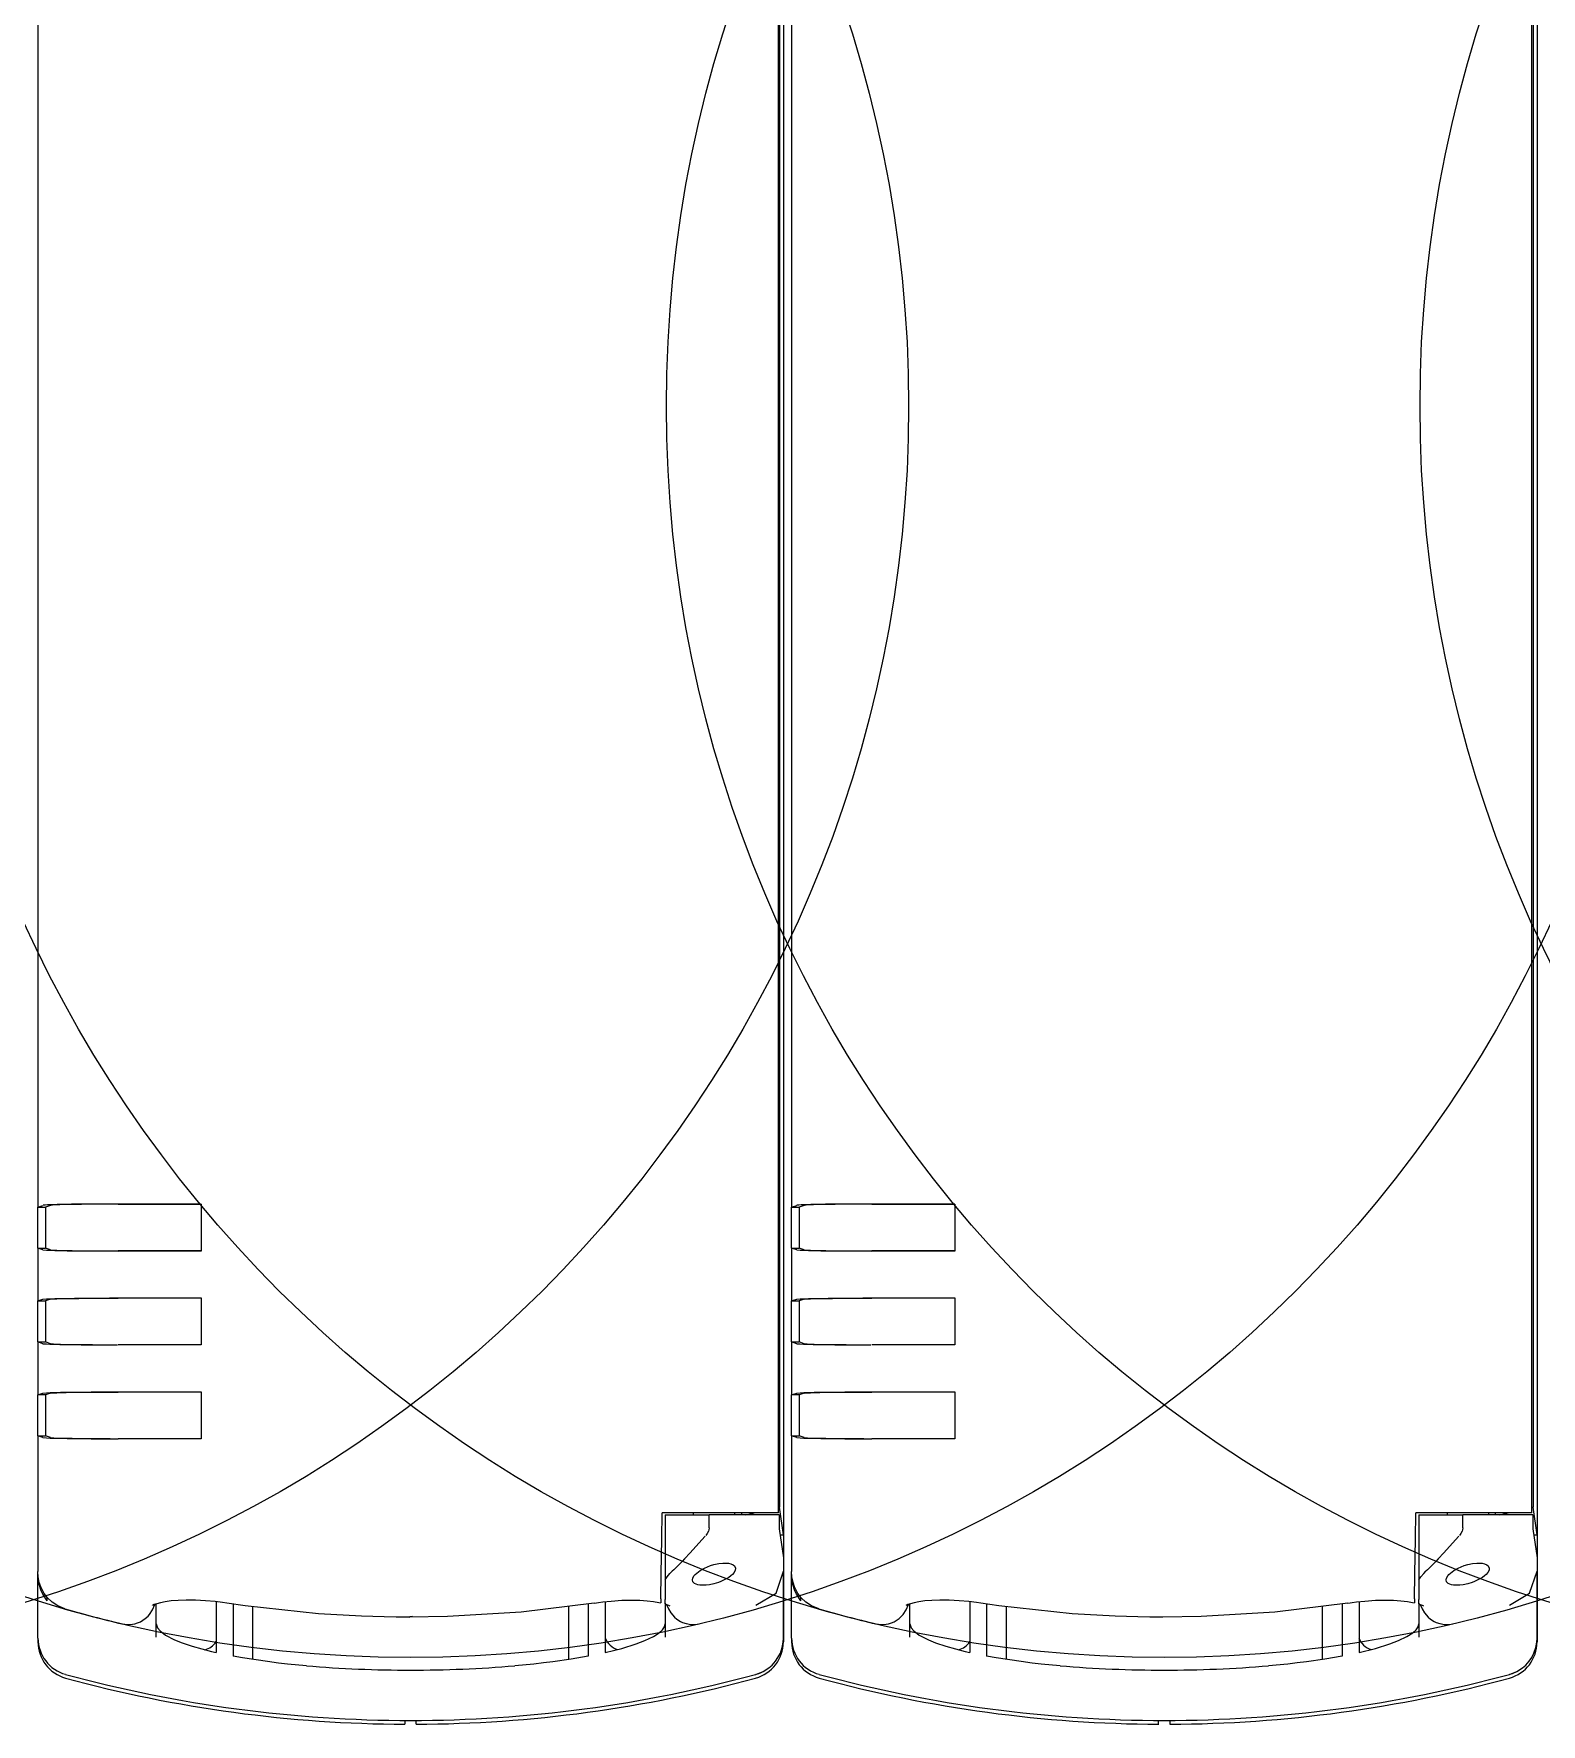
# Model space of a CAD drawing. Header units: millimetres. Extents: x -6000 to 26000, y -6000 to 26000.
# Drawn here: x 114.29 to 125.45, y -4346.6 to -4334.08 of the extents above; entities that cross this region are included whole.
import ezdxf

# ---------------------------------------------------------------- set-up
doc = ezdxf.new("R2010")
doc.units = ezdxf.units.MM
doc.header["$MEASUREMENT"] = 0
doc.layers.add('Чертеж и Рисунок_Ном._пера__7', color=7, linetype='Continuous', lineweight=15)

msp = doc.modelspace()

# ---------------------------------------------------------------- linework, layer by layer
at = {"layer": 'Чертеж и Рисунок_Ном._пера__7', "color": 7, "linetype": 'Continuous', "lineweight": 15}
for p, q in [((119.842, -4328.772), (119.842, -4345.203)), ((125.424, -4328.772), (125.424, -4345.203)), ((119.812, -4329.113), (119.812, -4344.998)), ((125.395, -4329.113), (125.395, -4344.998)), ((114.319, -4333.688), (114.319, -4342.774)), ((119.804, -4345.04), (119.804, -4333.701)), ((119.902, -4333.688), (119.902, -4342.774)), ((125.386, -4345.04), (125.386, -4333.701)), ((114.319, -4342.774), (114.357, -4342.761)), ((114.319, -4342.774), (114.375, -4342.774)), ((114.319, -4343.078), (114.319, -4342.774)), ((114.413, -4342.761), (114.375, -4342.774)), ((114.375, -4342.774), (114.375, -4343.078)), ((114.913, -4342.752), (115.529, -4342.752)), ((115.529, -4342.753), (114.913, -4342.753)), ((115.529, -4342.752), (115.529, -4342.753)), ((115.529, -4342.752), (115.529, -4343.1)), ((115.529, -4342.753), (115.529, -4343.099)), ((119.902, -4342.774), (119.94, -4342.761)), ((119.902, -4342.774), (119.958, -4342.774)), ((119.902, -4343.078), (119.902, -4342.774)), ((119.995, -4342.761), (119.958, -4342.774)), ((119.958, -4342.774), (119.958, -4343.078)), ((120.496, -4342.752), (121.112, -4342.752)), ((121.111, -4342.753), (120.496, -4342.753)), ((121.112, -4342.752), (121.111, -4342.753)), ((121.111, -4342.753), (121.111, -4343.099)), ((121.112, -4342.752), (121.112, -4343.1)), ((114.319, -4343.078), (114.319, -4343.469)), ((114.319, -4343.078), (114.375, -4343.078)), ((114.357, -4343.09), (114.319, -4343.078)), ((114.413, -4343.09), (114.375, -4343.078)), ((115.529, -4343.099), (114.913, -4343.099)), ((115.529, -4343.1), (114.913, -4343.1)), ((115.529, -4343.099), (115.529, -4343.1)), ((119.902, -4343.078), (119.902, -4343.469)), ((119.902, -4343.078), (119.958, -4343.078)), ((119.94, -4343.09), (119.902, -4343.078)), ((119.995, -4343.09), (119.958, -4343.078)), ((121.111, -4343.099), (120.496, -4343.099)), ((121.112, -4343.1), (120.496, -4343.1)), ((121.111, -4343.099), (121.112, -4343.1)), ((114.319, -4343.469), (114.357, -4343.456)), ((114.319, -4343.469), (114.375, -4343.469)), ((114.319, -4343.773), (114.319, -4343.469)), ((114.413, -4343.457), (114.375, -4343.469)), ((114.375, -4343.469), (114.375, -4343.773)), ((114.913, -4343.447), (115.529, -4343.447)), ((115.529, -4343.448), (114.913, -4343.448)), ((115.529, -4343.447), (115.529, -4343.448)), ((115.529, -4343.447), (115.529, -4343.795)), ((115.529, -4343.448), (115.529, -4343.794)), ((119.902, -4343.469), (119.94, -4343.456)), ((119.902, -4343.469), (119.958, -4343.469)), ((119.902, -4343.773), (119.902, -4343.469)), ((119.995, -4343.457), (119.958, -4343.469)), ((119.958, -4343.469), (119.958, -4343.773)), ((120.496, -4343.447), (121.112, -4343.447)), ((121.111, -4343.448), (120.496, -4343.448)), ((121.112, -4343.447), (121.111, -4343.448)), ((121.111, -4343.448), (121.111, -4343.794)), ((121.112, -4343.447), (121.112, -4343.795)), ((114.357, -4343.786), (114.319, -4343.773)), ((114.319, -4343.773), (114.375, -4343.773)), ((114.319, -4343.773), (114.319, -4344.165)), ((114.413, -4343.786), (114.375, -4343.773)), ((115.529, -4343.794), (114.913, -4343.794)), ((115.529, -4343.795), (114.913, -4343.795)), ((115.529, -4343.795), (115.529, -4343.794)), ((119.94, -4343.786), (119.902, -4343.773)), ((119.902, -4343.773), (119.958, -4343.773)), ((119.902, -4343.773), (119.902, -4344.165)), ((119.995, -4343.786), (119.958, -4343.773)), ((121.111, -4343.794), (120.496, -4343.794)), ((121.112, -4343.795), (120.496, -4343.795)), ((121.112, -4343.795), (121.111, -4343.794)), ((114.319, -4344.165), (114.357, -4344.152)), ((114.375, -4344.165), (114.319, -4344.165)), ((114.319, -4344.469), (114.319, -4344.165)), ((114.413, -4344.152), (114.375, -4344.165)), ((114.375, -4344.165), (114.375, -4344.469)), ((114.913, -4344.143), (115.529, -4344.143)), ((115.529, -4344.144), (114.913, -4344.144)), ((115.529, -4344.143), (115.529, -4344.491)), ((115.529, -4344.143), (115.529, -4344.144)), ((115.529, -4344.144), (115.529, -4344.49)), ((119.902, -4344.165), (119.94, -4344.152)), ((119.958, -4344.165), (119.902, -4344.165)), ((119.902, -4344.469), (119.902, -4344.165)), ((119.995, -4344.152), (119.958, -4344.165)), ((119.958, -4344.165), (119.958, -4344.469)), ((120.496, -4344.143), (121.112, -4344.143)), ((121.111, -4344.144), (120.496, -4344.144)), ((121.112, -4344.143), (121.111, -4344.144)), ((121.111, -4344.144), (121.111, -4344.49)), ((121.112, -4344.143), (121.112, -4344.491)), ((114.357, -4344.481), (114.319, -4344.469)), ((114.319, -4344.469), (114.375, -4344.469)), ((114.319, -4344.469), (114.319, -4345.473)), ((114.413, -4344.481), (114.375, -4344.469)), ((115.529, -4344.49), (114.913, -4344.49)), ((115.529, -4344.491), (114.913, -4344.491)), ((115.529, -4344.491), (115.529, -4344.49)), ((119.94, -4344.481), (119.902, -4344.469)), ((119.902, -4344.469), (119.958, -4344.469)), ((119.902, -4344.469), (119.902, -4345.473)), ((119.995, -4344.481), (119.958, -4344.469)), ((121.111, -4344.49), (120.496, -4344.49)), ((121.112, -4344.491), (120.496, -4344.491)), ((121.112, -4344.491), (121.111, -4344.49)), ((118.941, -4345.231), (118.944, -4345.04)), ((119.248, -4345.04), (118.944, -4345.04)), ((118.965, -4345.054), (119.291, -4345.054)), ((118.965, -4345.054), (118.965, -4345.536)), ((119.174, -4345.04), (119.174, -4345.054)), ((119.804, -4345.04), (119.248, -4345.04)), ((119.291, -4345.151), (119.291, -4345.054)), ((119.804, -4345.054), (119.291, -4345.054)), ((119.48, -4345.04), (119.48, -4345.054)), ((119.533, -4345.054), (119.533, -4345.04)), ((119.804, -4344.998), (119.812, -4344.998)), ((119.811, -4345.054), (119.804, -4345.054)), ((119.811, -4345.054), (119.811, -4345.158)), ((119.842, -4345.203), (119.812, -4344.998)), ((124.524, -4345.231), (124.527, -4345.04)), ((124.831, -4345.04), (124.527, -4345.04)), ((124.548, -4345.054), (124.874, -4345.054)), ((124.548, -4345.054), (124.548, -4345.536)), ((124.757, -4345.04), (124.757, -4345.054)), ((125.386, -4345.04), (124.831, -4345.04)), ((124.874, -4345.151), (124.874, -4345.054)), ((125.386, -4345.054), (124.874, -4345.054)), ((125.063, -4345.04), (125.063, -4345.054)), ((125.116, -4345.054), (125.116, -4345.04)), ((125.386, -4344.998), (125.395, -4344.998)), ((125.393, -4345.054), (125.386, -4345.054)), ((125.393, -4345.054), (125.393, -4345.158)), ((125.424, -4345.203), (125.395, -4344.998)), ((118.937, -4345.49), (118.941, -4345.231)), ((119.811, -4345.158), (119.842, -4345.373)), ((119.817, -4345.203), (119.842, -4345.203)), ((119.842, -4345.203), (119.842, -4345.373)), ((124.519, -4345.49), (124.524, -4345.231)), ((125.393, -4345.158), (125.424, -4345.373)), ((125.4, -4345.203), (125.424, -4345.203)), ((125.424, -4345.203), (125.424, -4345.373)), ((114.319, -4345.496), (114.319, -4345.473)), ((118.933, -4345.676), (118.937, -4345.49)), ((119.842, -4345.373), (119.842, -4345.47)), ((119.842, -4345.47), (119.842, -4345.995)), ((119.842, -4345.967), (119.842, -4345.47)), ((119.902, -4345.496), (119.902, -4345.473)), ((124.516, -4345.676), (124.519, -4345.49)), ((125.424, -4345.373), (125.424, -4345.47)), ((125.424, -4345.47), (125.424, -4345.995)), ((125.424, -4345.967), (125.424, -4345.47)), ((114.319, -4345.967), (114.319, -4345.496)), ((118.965, -4345.536), (118.965, -4345.681)), ((119.902, -4345.967), (119.902, -4345.496)), ((124.548, -4345.536), (124.548, -4345.681)), ((114.389, -4345.69), (114.389, -4345.665)), ((115.162, -4345.729), (115.162, -4345.729)), ((115.196, -4345.961), (115.196, -4345.714)), ((115.639, -4345.697), (115.639, -4346.074)), ((115.765, -4345.715), (115.765, -4346.1)), ((115.911, -4346.125), (115.911, -4345.735)), ((118.25, -4345.735), (118.25, -4346.125)), ((118.396, -4345.715), (118.396, -4346.1)), ((118.522, -4345.697), (118.522, -4346.074)), ((118.933, -4345.676), (118.933, -4345.705)), ((118.965, -4345.714), (118.965, -4345.681)), ((118.965, -4345.708), (118.965, -4345.681)), ((118.965, -4345.708), (118.965, -4345.961)), ((119.971, -4345.69), (119.971, -4345.665)), ((120.744, -4345.729), (120.744, -4345.729)), ((120.778, -4345.961), (120.778, -4345.714)), ((121.222, -4345.697), (121.222, -4346.074)), ((121.347, -4345.715), (121.347, -4346.1)), ((121.493, -4346.125), (121.493, -4345.735)), ((123.833, -4345.735), (123.833, -4346.125)), ((123.979, -4345.715), (123.979, -4346.1)), ((124.105, -4345.697), (124.105, -4346.074)), ((124.516, -4345.676), (124.515, -4345.705)), ((124.548, -4345.714), (124.548, -4345.681)), ((124.548, -4345.708), (124.548, -4345.681)), ((124.548, -4345.708), (124.548, -4345.961)), ((114.941, -4345.861), (114.941, -4345.861)), ((120.524, -4345.861), (120.524, -4345.861)), ((114.319, -4345.967), (114.319, -4345.995)), ((119.842, -4345.967), (119.842, -4345.967)), ((119.842, -4345.967), (119.842, -4345.967)), ((119.902, -4345.967), (119.902, -4345.995)), ((125.424, -4345.967), (125.424, -4345.967)), ((125.424, -4345.967), (125.424, -4345.967)), ((117.039, -4346.605), (117.039, -4346.577)), ((117.122, -4346.605), (117.122, -4346.577)), ((122.621, -4346.605), (122.621, -4346.577)), ((122.705, -4346.605), (122.705, -4346.577))]:
    msp.add_line(p, q, dxfattribs=at)
at = {"layer": 'Чертеж и Рисунок_Ном._пера__7', "color": 7, "linetype": 'Continuous', "lineweight": 15, "flags": 128}
for points in [[(114.357, -4343.09), (114.384, -4343.093), (114.41, -4343.094), (114.445, -4343.095), (114.488, -4343.096), (114.537, -4343.097), (114.591, -4343.098), (114.651, -4343.098), (114.715, -4343.099), (114.781, -4343.099), (114.849, -4343.099), (114.913, -4343.1)], [(114.413, -4343.09), (114.437, -4343.092), (114.46, -4343.094), (114.492, -4343.095), (114.53, -4343.095), (114.574, -4343.096), (114.623, -4343.097), (114.677, -4343.098), (114.734, -4343.098), (114.793, -4343.098), (114.854, -4343.098), (114.913, -4343.099)], [(119.94, -4343.09), (119.966, -4343.093), (119.993, -4343.094), (120.028, -4343.095), (120.07, -4343.096), (120.119, -4343.097), (120.174, -4343.098), (120.234, -4343.098), (120.297, -4343.099), (120.364, -4343.099), (120.431, -4343.099), (120.496, -4343.1)], [(119.995, -4343.09), (120.019, -4343.092), (120.043, -4343.094), (120.074, -4343.095), (120.112, -4343.095), (120.156, -4343.096), (120.206, -4343.097), (120.259, -4343.098), (120.316, -4343.098), (120.376, -4343.098), (120.437, -4343.098), (120.496, -4343.099)], [(114.357, -4343.456), (114.384, -4343.454), (114.41, -4343.453), (114.445, -4343.452), (114.488, -4343.451), (114.537, -4343.45), (114.591, -4343.449), (114.651, -4343.448), (114.715, -4343.448), (114.781, -4343.448), (114.849, -4343.447), (114.913, -4343.447)], [(114.413, -4343.457), (114.437, -4343.454), (114.46, -4343.453), (114.492, -4343.452), (114.53, -4343.451), (114.574, -4343.451), (114.623, -4343.45), (114.677, -4343.449), (114.734, -4343.449), (114.793, -4343.448), (114.854, -4343.448), (114.913, -4343.448)], [(119.94, -4343.456), (119.966, -4343.454), (119.993, -4343.453), (120.028, -4343.452), (120.07, -4343.451), (120.119, -4343.45), (120.174, -4343.449), (120.234, -4343.448), (120.297, -4343.448), (120.364, -4343.448), (120.431, -4343.447), (120.496, -4343.447)], [(119.995, -4343.457), (120.019, -4343.454), (120.043, -4343.453), (120.074, -4343.452), (120.112, -4343.451), (120.156, -4343.451), (120.206, -4343.45), (120.259, -4343.449), (120.316, -4343.449), (120.376, -4343.448), (120.437, -4343.448), (120.496, -4343.448)], [(114.357, -4343.786), (114.382, -4343.788), (114.407, -4343.789), (114.44, -4343.79), (114.481, -4343.791), (114.528, -4343.792), (114.581, -4343.793), (114.64, -4343.794), (114.703, -4343.794), (114.769, -4343.795), (114.837, -4343.795), (114.907, -4343.795)], [(114.413, -4343.786), (114.435, -4343.788), (114.458, -4343.789), (114.487, -4343.79), (114.524, -4343.791), (114.566, -4343.792), (114.614, -4343.792), (114.667, -4343.793), (114.724, -4343.793), (114.783, -4343.794), (114.845, -4343.794), (114.908, -4343.794)], [(119.94, -4343.786), (119.965, -4343.788), (119.99, -4343.789), (120.023, -4343.79), (120.063, -4343.791), (120.11, -4343.792), (120.164, -4343.793), (120.222, -4343.794), (120.285, -4343.794), (120.352, -4343.795), (120.42, -4343.795), (120.49, -4343.795)], [(119.995, -4343.786), (120.018, -4343.788), (120.04, -4343.789), (120.07, -4343.79), (120.106, -4343.791), (120.149, -4343.792), (120.197, -4343.792), (120.25, -4343.793), (120.306, -4343.793), (120.366, -4343.794), (120.428, -4343.794), (120.49, -4343.794)], [(114.357, -4344.152), (114.384, -4344.149), (114.41, -4344.148), (114.445, -4344.147), (114.488, -4344.146), (114.537, -4344.145), (114.591, -4344.145), (114.651, -4344.144), (114.715, -4344.143), (114.781, -4344.143), (114.849, -4344.143), (114.913, -4344.143)], [(114.413, -4344.152), (114.437, -4344.15), (114.46, -4344.149), (114.492, -4344.148), (114.53, -4344.147), (114.574, -4344.146), (114.623, -4344.145), (114.677, -4344.145), (114.734, -4344.144), (114.793, -4344.144), (114.854, -4344.144), (114.913, -4344.144)], [(119.94, -4344.152), (119.966, -4344.149), (119.993, -4344.148), (120.028, -4344.147), (120.07, -4344.146), (120.119, -4344.145), (120.174, -4344.145), (120.234, -4344.144), (120.297, -4344.143), (120.364, -4344.143), (120.431, -4344.143), (120.496, -4344.143)], [(119.995, -4344.152), (120.019, -4344.15), (120.043, -4344.149), (120.074, -4344.148), (120.112, -4344.147), (120.156, -4344.146), (120.206, -4344.145), (120.259, -4344.145), (120.316, -4344.144), (120.376, -4344.144), (120.437, -4344.144), (120.496, -4344.144)], [(114.357, -4344.481), (114.384, -4344.484), (114.41, -4344.485), (114.445, -4344.486), (114.488, -4344.487), (114.537, -4344.488), (114.591, -4344.489), (114.651, -4344.489), (114.715, -4344.49), (114.781, -4344.49), (114.849, -4344.49), (114.913, -4344.491)], [(114.413, -4344.481), (114.437, -4344.483), (114.46, -4344.485), (114.492, -4344.486), (114.53, -4344.486), (114.574, -4344.487), (114.623, -4344.488), (114.677, -4344.489), (114.734, -4344.489), (114.793, -4344.489), (114.854, -4344.489), (114.913, -4344.49)], [(119.94, -4344.481), (119.966, -4344.484), (119.993, -4344.485), (120.028, -4344.486), (120.07, -4344.487), (120.119, -4344.488), (120.174, -4344.489), (120.234, -4344.489), (120.297, -4344.49), (120.364, -4344.49), (120.431, -4344.49), (120.496, -4344.491)], [(119.995, -4344.481), (120.019, -4344.483), (120.043, -4344.485), (120.074, -4344.486), (120.112, -4344.486), (120.156, -4344.487), (120.206, -4344.488), (120.259, -4344.489), (120.316, -4344.489), (120.376, -4344.489), (120.437, -4344.489), (120.496, -4344.49)], [(119.262, -4345.211), (119.194, -4345.288), (119.15, -4345.336), (119.11, -4345.38), (119.092, -4345.399), (119.055, -4345.436), (119.03, -4345.462), (119.018, -4345.472)], [(119.291, -4345.151), (119.29, -4345.164), (119.286, -4345.174), (119.276, -4345.192), (119.266, -4345.206)], [(124.845, -4345.211), (124.776, -4345.288), (124.733, -4345.336), (124.692, -4345.38), (124.674, -4345.399), (124.638, -4345.436), (124.612, -4345.462), (124.601, -4345.472)], [(124.874, -4345.151), (124.872, -4345.164), (124.869, -4345.174), (124.859, -4345.192), (124.849, -4345.206)], [(114.52, -4345.75), (114.466, -4345.728), (114.425, -4345.701), (114.391, -4345.668), (114.367, -4345.636), (114.341, -4345.587), (114.33, -4345.554), (114.322, -4345.513), (114.319, -4345.473)], [(118.965, -4345.536), (118.981, -4345.512), (119.001, -4345.488), (119.018, -4345.472)], [(119.167, -4345.535), (119.17, -4345.522), (119.179, -4345.505), (119.188, -4345.495), (119.225, -4345.466), (119.258, -4345.448), (119.302, -4345.43), (119.327, -4345.422)], [(119.327, -4345.422), (119.363, -4345.415), (119.394, -4345.411), (119.407, -4345.411), (119.435, -4345.413), (119.453, -4345.417), (119.469, -4345.424), (119.478, -4345.431), (119.487, -4345.448)], [(119.487, -4345.452), (119.485, -4345.463), (119.476, -4345.481), (119.464, -4345.495), (119.451, -4345.506), (119.436, -4345.518), (119.408, -4345.534), (119.377, -4345.548), (119.361, -4345.554), (119.327, -4345.565)], [(119.637, -4345.724), (119.787, -4345.634), (119.842, -4345.47)], [(120.103, -4345.75), (120.049, -4345.728), (120.008, -4345.701), (119.974, -4345.668), (119.949, -4345.636), (119.924, -4345.587), (119.913, -4345.554), (119.905, -4345.513), (119.902, -4345.473)], [(124.548, -4345.536), (124.563, -4345.512), (124.584, -4345.488), (124.601, -4345.472)], [(124.75, -4345.535), (124.752, -4345.522), (124.762, -4345.505), (124.771, -4345.495), (124.807, -4345.466), (124.84, -4345.448), (124.884, -4345.43), (124.91, -4345.422)], [(124.91, -4345.422), (124.946, -4345.415), (124.977, -4345.411), (124.99, -4345.411), (125.018, -4345.413), (125.035, -4345.417), (125.052, -4345.424), (125.061, -4345.431), (125.069, -4345.448)], [(125.07, -4345.452), (125.068, -4345.463), (125.059, -4345.481), (125.047, -4345.495), (125.034, -4345.506), (125.019, -4345.518), (124.99, -4345.534), (124.96, -4345.548), (124.944, -4345.554), (124.91, -4345.565)], [(125.219, -4345.724), (125.369, -4345.634), (125.424, -4345.47)], [(114.389, -4345.69), (114.356, -4345.641), (114.341, -4345.61), (114.328, -4345.571), (114.32, -4345.514), (114.319, -4345.496)], [(119.327, -4345.565), (119.294, -4345.572), (119.269, -4345.575), (119.25, -4345.576), (119.222, -4345.575), (119.208, -4345.572), (119.183, -4345.562), (119.17, -4345.549), (119.167, -4345.535)], [(119.971, -4345.69), (119.938, -4345.641), (119.924, -4345.61), (119.911, -4345.571), (119.902, -4345.514), (119.902, -4345.496)], [(124.91, -4345.565), (124.877, -4345.572), (124.852, -4345.575), (124.832, -4345.576), (124.804, -4345.575), (124.791, -4345.572), (124.765, -4345.562), (124.753, -4345.549), (124.75, -4345.535)], [(114.944, -4345.861), (114.985, -4345.867), (115.02, -4345.864), (115.037, -4345.861), (115.058, -4345.854), (115.079, -4345.846), (115.115, -4345.822), (115.135, -4345.804), (115.145, -4345.792), (115.168, -4345.757), (115.185, -4345.718)], [(115.72, -4345.708), (115.688, -4345.703), (115.632, -4345.696), (115.561, -4345.69), (115.486, -4345.686), (115.418, -4345.685), (115.358, -4345.688), (115.306, -4345.692), (115.263, -4345.698), (115.227, -4345.705), (115.2, -4345.713), (115.181, -4345.719), (115.169, -4345.725)], [(118.44, -4345.708), (117.899, -4345.774), (117.353, -4345.807), (117.07, -4345.812), (117.078, -4345.806), (117.094, -4345.806), (117.068, -4345.812), (117.056, -4345.812), (117.043, -4345.811), (117.019, -4345.811), (116.973, -4345.811), (116.884, -4345.809), (116.716, -4345.804), (116.398, -4345.786), (115.855, -4345.728), (115.72, -4345.708)], [(118.44, -4345.708), (118.456, -4345.706), (118.472, -4345.703), (118.504, -4345.699), (118.566, -4345.693), (118.644, -4345.687), (118.715, -4345.685), (118.778, -4345.686), (118.833, -4345.69), (118.88, -4345.696), (118.919, -4345.702), (118.933, -4345.705)], [(118.965, -4345.714), (118.976, -4345.718), (118.99, -4345.723), (118.999, -4345.728)], [(118.976, -4345.718), (118.99, -4345.751), (119.007, -4345.781), (119.034, -4345.812), (119.053, -4345.827), (119.078, -4345.844), (119.094, -4345.851), (119.121, -4345.86), (119.155, -4345.866), (119.192, -4345.866), (119.217, -4345.861)], [(120.527, -4345.861), (120.567, -4345.867), (120.602, -4345.864), (120.619, -4345.861), (120.641, -4345.854), (120.661, -4345.846), (120.698, -4345.822), (120.717, -4345.804), (120.728, -4345.792), (120.751, -4345.757), (120.767, -4345.718)], [(121.303, -4345.708), (121.271, -4345.703), (121.215, -4345.696), (121.144, -4345.69), (121.069, -4345.686), (121.001, -4345.685), (120.941, -4345.688), (120.889, -4345.692), (120.845, -4345.698), (120.81, -4345.705), (120.783, -4345.713), (120.764, -4345.719), (120.751, -4345.725)], [(124.023, -4345.708), (123.481, -4345.774), (122.936, -4345.807), (122.652, -4345.812), (122.639, -4345.812), (122.626, -4345.811), (122.602, -4345.811), (122.555, -4345.811), (122.467, -4345.809), (122.299, -4345.804), (121.981, -4345.786), (121.438, -4345.728), (121.303, -4345.708)], [(124.023, -4345.708), (124.039, -4345.706), (124.055, -4345.703), (124.086, -4345.699), (124.149, -4345.693), (124.227, -4345.687), (124.297, -4345.685), (124.361, -4345.686), (124.416, -4345.69), (124.463, -4345.696), (124.502, -4345.702), (124.515, -4345.705)], [(124.548, -4345.714), (124.558, -4345.718), (124.572, -4345.723), (124.582, -4345.728)], [(124.559, -4345.718), (124.572, -4345.751), (124.59, -4345.781), (124.617, -4345.812), (124.635, -4345.827), (124.661, -4345.844), (124.677, -4345.851), (124.703, -4345.86), (124.737, -4345.866), (124.775, -4345.866), (124.8, -4345.861)], [(115.196, -4345.861), (115.205, -4345.89), (115.224, -4345.914), (115.265, -4345.944), (115.332, -4345.979), (115.387, -4346.001), (115.461, -4346.026), (115.605, -4346.066), (115.639, -4346.074)], [(118.522, -4346.074), (118.644, -4346.043), (118.752, -4346.009), (118.814, -4345.985), (118.878, -4345.954), (118.92, -4345.928), (118.946, -4345.905), (118.96, -4345.883), (118.965, -4345.861)], [(120.778, -4345.861), (120.787, -4345.89), (120.807, -4345.914), (120.847, -4345.944), (120.915, -4345.979), (120.969, -4346.001), (121.044, -4346.026), (121.188, -4346.066), (121.222, -4346.074)], [(124.105, -4346.074), (124.227, -4346.043), (124.334, -4346.009), (124.397, -4345.985), (124.46, -4345.954), (124.503, -4345.928), (124.528, -4345.905), (124.543, -4345.883), (124.548, -4345.861)], [(119.636, -4346.236), (119.691, -4346.214), (119.733, -4346.188), (119.757, -4346.167), (119.784, -4346.137), (119.801, -4346.111), (119.819, -4346.078), (119.833, -4346.037), (119.84, -4345.998), (119.842, -4345.967)], [(125.219, -4346.236), (125.274, -4346.214), (125.315, -4346.188), (125.34, -4346.167), (125.366, -4346.137), (125.384, -4346.111), (125.401, -4346.078), (125.415, -4346.037), (125.422, -4345.998), (125.424, -4345.967)], [(116.308, -4346.173), (116.168, -4346.159), (116.102, -4346.152), (116.019, -4346.141), (115.836, -4346.113), (115.765, -4346.1)], [(118.396, -4346.1), (118.269, -4346.122), (118.134, -4346.142), (118.065, -4346.151), (117.994, -4346.159), (117.852, -4346.173)], [(121.891, -4346.173), (121.751, -4346.159), (121.685, -4346.152), (121.602, -4346.141), (121.418, -4346.113), (121.347, -4346.1)], [(123.979, -4346.1), (123.851, -4346.122), (123.717, -4346.142), (123.647, -4346.151), (123.577, -4346.159), (123.435, -4346.173)], [(119.638, -4346.235), (119.649, -4346.232), (119.66, -4346.228), (119.671, -4346.224), (119.682, -4346.219), (119.692, -4346.214)], [(125.22, -4346.235), (125.231, -4346.232), (125.243, -4346.228), (125.253, -4346.224), (125.264, -4346.219), (125.275, -4346.214)]]:
    msp.add_lwpolyline(points, dxfattribs=at)
at = {"layer": 'Чертеж и Рисунок_Ном._пера__7', "color": 7, "linetype": 'Continuous', "lineweight": 15}
for centre in [(111.498, -4336.84), (117.08, -4336.84), (122.663, -4336.84), (128.246, -4336.84), (133.828, -4336.84)]:
    msp.add_circle(centre, 9.271, dxfattribs=at)
for centre, radius, start, end in [((117.08, -4336.84), 9.271, 253.9693, 256.6757), ((117.08, -4336.84), 9.271, 253.9963, 256.6584), ((122.663, -4336.84), 9.271, 253.9693, 256.6757), ((122.663, -4336.84), 9.271, 253.9963, 256.6584), ((114.598, -4345.967), 0.278, 180, 254.7815), ((114.598, -4345.995), 0.278, 180, 254.7815), ((115.522, -4345.918), 0.139, 283.743, 327.2931), ((118.653, -4345.918), 0.139, 199.7042, 253.3252), ((119.563, -4345.995), 0.278, 285.2185, 0), ((120.18, -4345.967), 0.278, 180, 254.7815), ((120.18, -4345.995), 0.278, 180, 254.7815), ((121.105, -4345.918), 0.139, 283.743, 327.2931), ((124.235, -4345.918), 0.139, 199.7042, 253.3252), ((125.146, -4345.995), 0.278, 285.2185, 0), ((117.08, -4336.84), 9.737, 254.7815, 270), ((117.08, -4336.84), 9.364, 265.2712, 270), ((117.08, -4336.84), 9.364, 270, 274.7288), ((117.08, -4336.84), 9.737, 270, 285.2185), ((122.663, -4336.84), 9.737, 254.7815, 270), ((122.663, -4336.84), 9.364, 265.2712, 270), ((122.663, -4336.84), 9.364, 270, 274.7288), ((122.663, -4336.84), 9.737, 270, 285.2185), ((117.08, -4336.868), 9.737, 254.7815, 269.7544), ((117.08, -4336.868), 9.737, 270.2456, 285.2185), ((122.663, -4336.868), 9.737, 254.7815, 269.7544), ((122.663, -4336.868), 9.737, 270.2456, 285.2185)]:
    msp.add_arc(centre, radius, start, end, dxfattribs=at)
for centre, major_axis, ratio, start_param, end_param in [((114.913, -4342.761), (0.556, 0), 0.017455, 1.570796, 3.089233), ((114.913, -4342.761), (-0.501, 0), 0.017455, 4.712389, 6.230825), ((120.496, -4342.761), (0.556, 0), 0.017455, 1.570796, 3.089233), ((120.496, -4342.761), (-0.501, 0), 0.017455, 4.712389, 6.230825), ((119.327, -4344.884), (-0.522, 0), 0.36397, 2.037482, 2.180534), ((124.91, -4344.884), (-0.522, 0), 0.36397, 2.037482, 2.180534)]:
    msp.add_ellipse(centre, major_axis=major_axis, ratio=ratio, start_param=start_param, end_param=end_param, dxfattribs=at)

doc.saveas('drawing.dxf')
